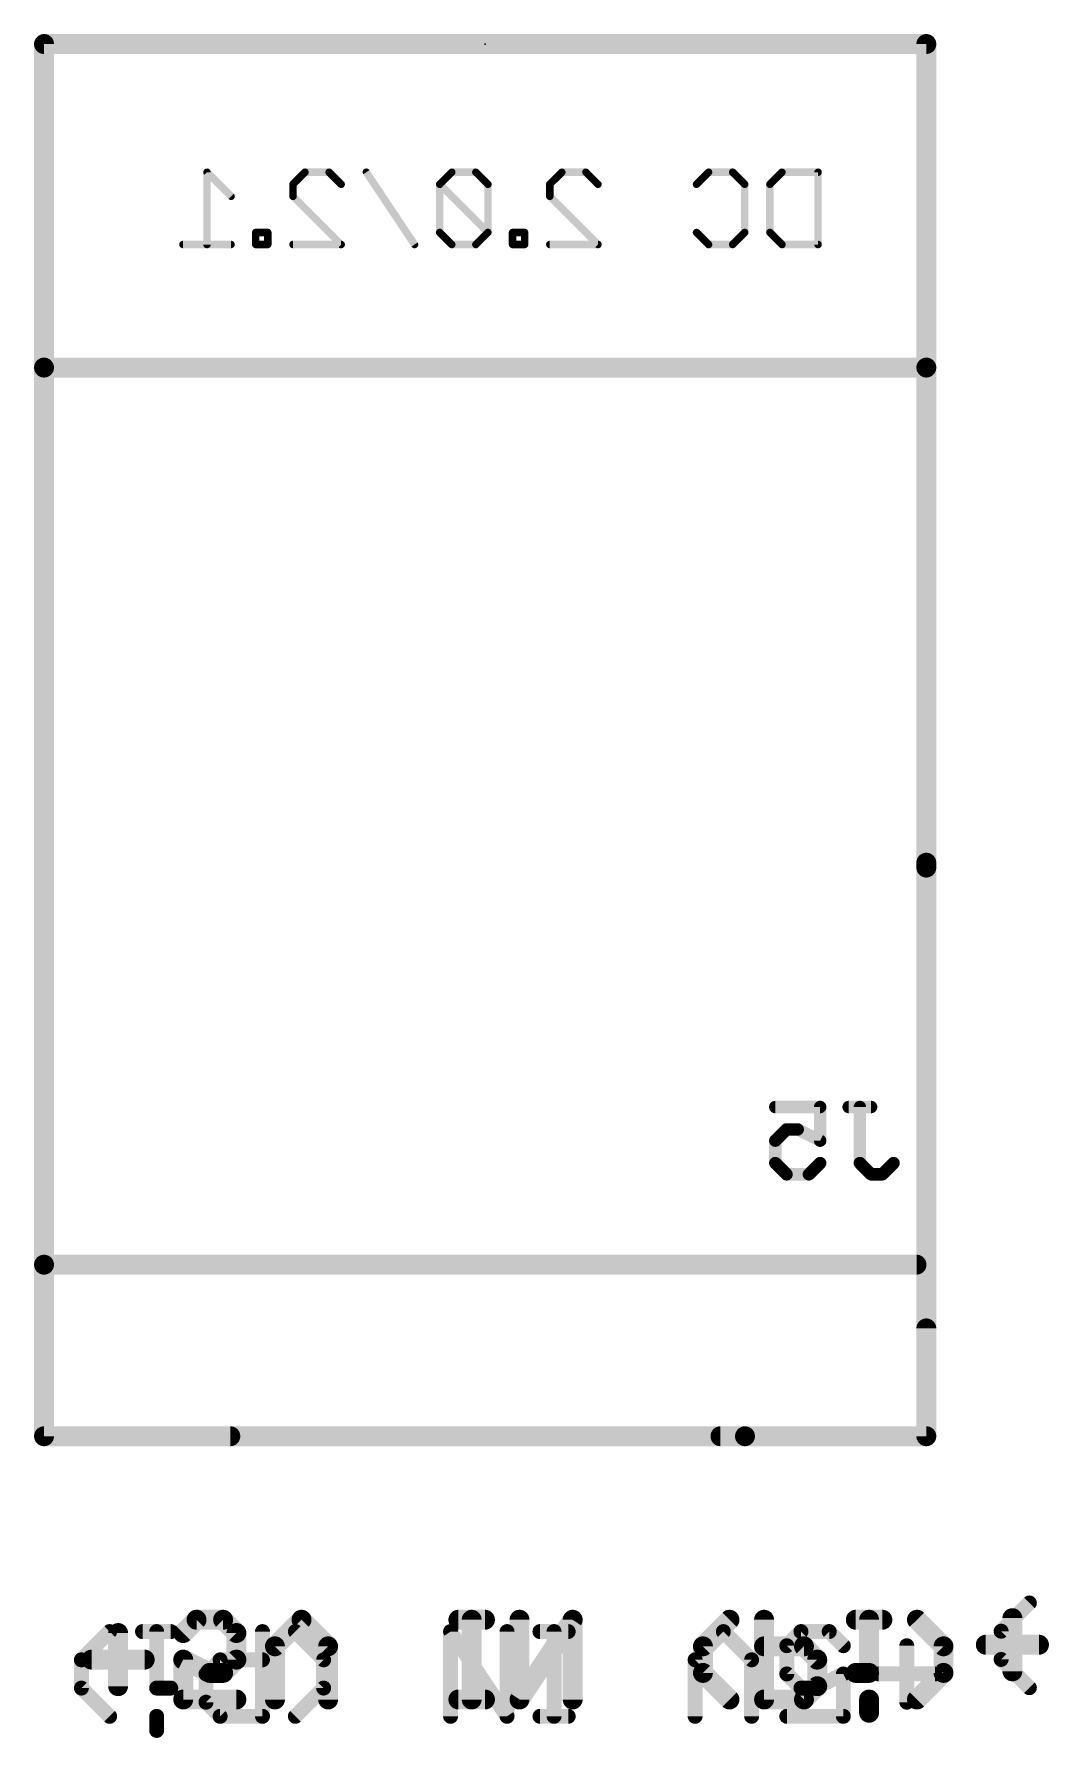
# Model space of a CAD drawing. Extents: x 0 to 100, y 1 to 103.
# Drawn here: x 67.3 to 77.65, y 86.02 to 103.4 of the extents above; entities that cross this region are included whole.
import ezdxf

# ---------------------------------------------------------------- set-up
doc = ezdxf.new("R2010")
doc.units = 0
for name, color, linetype in [('22', 253, 'CONTINUOUS'), ('24', 7, 'CONTINUOUS'), ('26', 253, 'CONTINUOUS'), ('27', 253, 'CONTINUOUS'), ('28', 253, 'CONTINUOUS'), ('52', 253, 'CONTINUOUS')]:
    doc.layers.add(name, color=color, linetype=linetype)

msp = doc.modelspace()

# ---------------------------------------------------------------- linework, layer by layer
at = {"layer": '22', "const_width": 0.2032}
for points in [[(67.399, 99.9954), (67.399, 89.0954)], [(67.399, 99.9954), (76.399, 99.9954)], [(76.399, 99.9954), (76.399, 94.8954)], [(76.399, 89.0954), (76.399, 90.1954)], [(67.399, 89.0954), (69.299, 89.0954)], [(76.399, 89.0954), (74.299, 89.0954)]]:
    msp.add_lwpolyline(points, dxfattribs=at)
at = {"layer": '22', "const_width": 0.1016}
for points in [[(67.4498, 99.9954, 1), (67.3482, 99.9954)], [(67.399, 100.0462, 1), (67.399, 99.9446)], [(76.4498, 99.9954, 1), (76.3482, 99.9954)], [(76.399, 99.9446, 1), (76.399, 100.0462)], [(76.3482, 94.8954, 1), (76.4498, 94.8954)], [(76.4498, 90.1954, 1), (76.3482, 90.1954)], [(67.399, 89.1462, 1), (67.399, 89.0446)], [(69.299, 89.0446, 1), (69.299, 89.1462)], [(74.299, 89.1462, 1), (74.299, 89.0446)], [(76.399, 89.0446, 1), (76.399, 89.1462)], [(67.3482, 89.0954, 1), (67.4498, 89.0954)], [(76.3482, 89.0954, 1), (76.4498, 89.0954)]]:
    msp.add_lwpolyline(points, format="xyb", dxfattribs=at)
at = {"layer": '24'}
msp.add_point((71.899, 103.2954), dxfattribs=at)
at = {"layer": '26', "const_width": 0.127}
for points in [[(74.8583, 92.4535), (75.3159, 92.4535)], [(75.3159, 92.4535), (75.3159, 92.1103)], [(75.8355, 92.4535), (75.6067, 92.4535)], [(75.7211, 91.8815), (75.7211, 92.4535)], [(74.9727, 92.2247), (74.8583, 92.1103)], [(75.0871, 92.2247), (74.9727, 92.2247)], [(75.3159, 92.1103), (75.0871, 92.2247)], [(74.8583, 92.1103), (74.8583, 91.8815)], [(74.8583, 91.8815), (74.9727, 91.7671)], [(75.2015, 91.7671), (75.3159, 91.8815)], [(75.8355, 91.7671), (75.7211, 91.8815)], [(76.0643, 91.8815), (75.9499, 91.7671)], [(74.9727, 91.7671), (75.2015, 91.7671)], [(75.9499, 91.7671), (75.8355, 91.7671)]]:
    msp.add_lwpolyline(points, dxfattribs=at)
at = {"layer": '26', "const_width": 0.0635}
for points in [[(74.8583, 92.4852, 1), (74.8583, 92.4217)], [(75.3477, 92.4535, 1), (75.2842, 92.4535)], [(75.3159, 92.4217, 1), (75.3159, 92.4852)], [(75.6067, 92.4852, 1), (75.6067, 92.4217)], [(75.7529, 92.4535, 1), (75.6894, 92.4535)], [(75.8355, 92.4217, 1), (75.8355, 92.4852)], [(74.9727, 92.2564, 1), (74.9727, 92.1929)], [(74.9952, 92.2022, 1), (74.9503, 92.2471)], [(75.1013, 92.2531, 1), (75.0729, 92.1963)], [(75.0871, 92.1929, 1), (75.0871, 92.2564)], [(74.8901, 92.1103, 1), (74.8266, 92.1103)], [(74.8359, 92.1327, 1), (74.8808, 92.0878)], [(75.2842, 92.1103, 1), (75.3477, 92.1103)], [(75.3017, 92.0819, 1), (75.3301, 92.1387)], [(74.8808, 91.9039, 1), (74.8359, 91.859)], [(75.3384, 91.859, 1), (75.2935, 91.9039)], [(75.7436, 91.9039, 1), (75.6987, 91.859)], [(76.0868, 91.859, 1), (76.0419, 91.9039)], [(74.8266, 91.8815, 1), (74.8901, 91.8815)], [(74.9727, 91.7989, 1), (74.9727, 91.7353)], [(74.9503, 91.7446, 1), (74.9952, 91.7896)], [(75.1791, 91.7896, 1), (75.224, 91.7446)], [(75.2015, 91.7353, 1), (75.2015, 91.7989)], [(75.6894, 91.8815, 1), (75.7529, 91.8815)], [(75.8355, 91.7989, 1), (75.8355, 91.7353)], [(75.8131, 91.7446, 1), (75.858, 91.7896)], [(75.9275, 91.7896, 1), (75.9724, 91.7446)], [(75.9499, 91.7353, 1), (75.9499, 91.7989)]]:
    msp.add_lwpolyline(points, format="xyb", dxfattribs=at)
at = {"layer": '27', "const_width": 0.1524}
for points in [[(77.4501, 87.395), (77.1619, 87.1069)], [(68.0681, 87.103), (67.78, 86.8149)], [(68.6918, 87.103), (68.4037, 87.103)], [(68.5478, 86.5268), (68.5478, 87.103)], [(69.6273, 87.103), (69.6273, 86.2387)], [(69.9629, 87.103), (70.251, 86.8149)], [(72.122, 86.2387), (71.5458, 87.103)], [(71.5458, 87.103), (71.5458, 86.2387)], [(72.122, 87.103), (72.122, 86.2387)], [(72.7457, 87.103), (72.4576, 87.103)], [(72.6017, 87.103), (72.6017, 86.2387)], [(74.3287, 87.103), (74.0405, 86.8149)], [(74.6168, 86.8149), (74.3287, 87.103)], [(74.9761, 86.9589), (75.1201, 87.103)], [(75.1201, 87.103), (75.4082, 87.103)], [(75.4082, 87.103), (75.5523, 86.9589)], [(77.1619, 87.1069), (77.1619, 86.8188)], [(74.9761, 86.6708), (74.9761, 86.9589)], [(76.1997, 86.3827), (76.1997, 86.9589)], [(77.1619, 86.8188), (77.4501, 86.5307)], [(67.78, 86.8149), (67.78, 86.5268)], [(69.0511, 86.6708), (69.1952, 86.8149)], [(69.0511, 86.3827), (69.0511, 86.6708)], [(69.1952, 86.8149), (69.6273, 86.8149)], [(70.251, 86.8149), (70.251, 86.5268)], [(74.0405, 86.8149), (74.0405, 86.2387)], [(74.6168, 86.2387), (74.6168, 86.8149)], [(75.1201, 86.5268), (74.9761, 86.6708)], [(75.5523, 86.6708), (75.2642, 86.5268)], [(75.5523, 86.2387), (75.5523, 86.6708)], [(76.4878, 86.6708), (75.9116, 86.6708)], [(67.78, 86.5268), (68.0681, 86.2387)], [(68.6918, 86.5268), (68.5478, 86.5268)], [(70.251, 86.5268), (69.9629, 86.2387)], [(75.2642, 86.5268), (75.1201, 86.5268)], [(69.1952, 86.2387), (69.0511, 86.3827)], [(68.5478, 86.0946), (68.5478, 86.2387)], [(69.6273, 86.2387), (69.1952, 86.2387)], [(72.7457, 86.2387), (72.4576, 86.2387)], [(74.9761, 86.2387), (75.5523, 86.2387)]]:
    msp.add_lwpolyline(points, dxfattribs=at)
at = {"layer": '27', "const_width": 0.0762}
for points in [[(77.477, 87.3681, 1), (77.4231, 87.4219)], [(68.0951, 87.0761, 1), (68.0412, 87.1299)], [(68.4037, 87.1411, 1), (68.4037, 87.0649)], [(68.5859, 87.103, 1), (68.5097, 87.103)], [(68.6918, 87.0649, 1), (68.6918, 87.1411)], [(69.6654, 87.103, 1), (69.5892, 87.103)], [(69.9898, 87.1299, 1), (69.936, 87.0761)], [(71.5775, 87.1241, 1), (71.5141, 87.0819)], [(71.5839, 87.103, 1), (71.5077, 87.103)], [(72.1601, 87.103, 1), (72.0839, 87.103)], [(72.4576, 87.1411, 1), (72.4576, 87.0649)], [(72.6398, 87.103, 1), (72.5636, 87.103)], [(72.7457, 87.0649, 1), (72.7457, 87.1411)], [(74.3556, 87.1299, 1), (74.3017, 87.0761)], [(74.3556, 87.0761, 1), (74.3017, 87.1299)], [(75.1201, 87.1411, 1), (75.1201, 87.0649)], [(75.1471, 87.0761, 1), (75.0932, 87.1299)], [(75.4352, 87.1299, 1), (75.3813, 87.0761)], [(75.4082, 87.0649, 1), (75.4082, 87.1411)], [(77.2, 87.1069, 1), (77.1238, 87.1069)], [(77.135, 87.1338, 1), (77.1889, 87.0799)], [(74.9491, 86.9859, 1), (75.003, 86.932)], [(75.0142, 86.9589, 1), (74.938, 86.9589)], [(75.5253, 86.932, 1), (75.5792, 86.9859)], [(76.2378, 86.9589, 1), (76.1616, 86.9589)], [(77.1889, 86.8457, 1), (77.135, 86.7918)], [(67.8181, 86.8149, 1), (67.7419, 86.8149)], [(67.7531, 86.8418, 1), (67.807, 86.7879)], [(69.0892, 86.6708, 1), (69.013, 86.6708)], [(69.0242, 86.6978, 1), (69.078, 86.6439)], [(69.1952, 86.853, 1), (69.1952, 86.7768)], [(69.2221, 86.7879, 1), (69.1682, 86.8418)], [(69.6273, 86.7768, 1), (69.6273, 86.853)], [(70.2891, 86.8149, 1), (70.2129, 86.8149)], [(70.2241, 86.7879, 1), (70.278, 86.8418)], [(74.0786, 86.8149, 1), (74.0024, 86.8149)], [(74.0136, 86.8418, 1), (74.0675, 86.7879)], [(74.6549, 86.8149, 1), (74.5787, 86.8149)], [(74.5898, 86.7879, 1), (74.6437, 86.8418)], [(75.003, 86.6978, 1), (74.9491, 86.6439)], [(75.5904, 86.6708, 1), (75.5142, 86.6708)], [(75.5693, 86.6368, 1), (75.5352, 86.7049)], [(75.9116, 86.7089, 1), (75.9116, 86.6327)], [(76.4878, 86.6327, 1), (76.4878, 86.7089)], [(77.1238, 86.8188, 1), (77.2, 86.8188)], [(67.807, 86.5537, 1), (67.7531, 86.4998)], [(67.7419, 86.5268, 1), (67.8181, 86.5268)], [(68.5478, 86.5649, 1), (68.5478, 86.4887)], [(68.5097, 86.5268, 1), (68.5859, 86.5268)], [(68.6918, 86.4887, 1), (68.6918, 86.5649)], [(70.2129, 86.5268, 1), (70.2891, 86.5268)], [(70.278, 86.4998, 1), (70.2241, 86.5537)], [(74.938, 86.6708, 1), (75.0142, 86.6708)], [(75.1201, 86.5649, 1), (75.1201, 86.4887)], [(75.0932, 86.4998, 1), (75.1471, 86.5537)], [(75.2471, 86.5609, 1), (75.2812, 86.4927)], [(75.2642, 86.4887, 1), (75.2642, 86.5649)], [(77.4231, 86.5037, 1), (77.477, 86.5576)], [(69.078, 86.4097, 1), (69.0242, 86.3558)], [(69.013, 86.3827, 1), (69.0892, 86.3827)], [(76.1616, 86.3827, 1), (76.2378, 86.3827)], [(68.0412, 86.2117, 1), (68.0951, 86.2656)], [(68.5859, 86.2387, 1), (68.5097, 86.2387)], [(69.1952, 86.2768, 1), (69.1952, 86.2006)], [(69.1682, 86.2117, 1), (69.2221, 86.2656)], [(69.5892, 86.2387, 1), (69.6654, 86.2387)], [(69.6273, 86.2006, 1), (69.6273, 86.2768)], [(69.936, 86.2656, 1), (69.9898, 86.2117)], [(71.5077, 86.2387, 1), (71.5839, 86.2387)], [(72.0839, 86.2387, 1), (72.1601, 86.2387)], [(72.0903, 86.2175, 1), (72.1537, 86.2598)], [(72.4576, 86.2768, 1), (72.4576, 86.2006)], [(72.5636, 86.2387, 1), (72.6398, 86.2387)], [(72.7457, 86.2006, 1), (72.7457, 86.2768)], [(74.0024, 86.2387, 1), (74.0786, 86.2387)], [(74.5787, 86.2387, 1), (74.6549, 86.2387)], [(74.9761, 86.2768, 1), (74.9761, 86.2006)], [(75.5142, 86.2387, 1), (75.5904, 86.2387)], [(75.5523, 86.2006, 1), (75.5523, 86.2768)], [(68.5097, 86.0946, 1), (68.5859, 86.0946)]]:
    msp.add_lwpolyline(points, format="xyb", dxfattribs=at)
at = {"layer": '28', "const_width": 0.2032}
for points in [[(68.9545, 87.2238), (68.8189, 87.0882)], [(69.2257, 87.2238), (68.9545, 87.2238)], [(69.3612, 87.0882), (69.2257, 87.2238)], [(69.7544, 86.9526), (70.0256, 87.2238)], [(70.0256, 87.2238), (70.2968, 86.9526)], [(71.6255, 87.2238), (71.8966, 87.2238)], [(71.7611, 87.2238), (71.7611, 86.4103)], [(72.2492, 87.2238), (72.2492, 86.4103)], [(72.2492, 86.4103), (72.7915, 87.2238)], [(72.7915, 87.2238), (72.7915, 86.4103)], [(74.3914, 87.2238), (74.1202, 86.9526)], [(74.7439, 87.2238), (74.7439, 86.4103)], [(75.6794, 87.2238), (75.9506, 87.2238)], [(75.815, 86.6815), (75.815, 87.2238)], [(76.3031, 87.2238), (76.5742, 86.9526)], [(77.2767, 86.6976), (77.2767, 87.24)], [(68.1546, 86.5459), (68.1546, 87.0882)], [(69.3612, 86.8171), (69.3612, 87.0882)], [(77.0055, 86.9688), (77.5479, 86.9688)], [(67.8834, 86.8171), (68.4257, 86.8171)], [(68.8189, 86.4103), (68.8189, 86.8171)], [(68.8189, 86.8171), (69.0901, 86.6815)], [(69.2257, 86.6815), (69.3612, 86.8171)], [(69.7544, 86.4103), (69.7544, 86.9526)], [(70.2968, 86.9526), (70.2968, 86.4103)], [(74.1202, 86.9526), (74.1202, 86.6815)], [(75.1506, 86.9526), (74.7439, 86.9526)], [(75.2862, 86.8171), (75.1506, 86.9526)], [(75.2862, 86.5459), (75.2862, 86.8171)], [(76.5742, 86.9526), (76.5742, 86.6815)], [(69.0901, 86.6815), (69.2257, 86.6815)], [(74.1202, 86.6815), (74.3914, 86.4103)], [(75.6794, 86.6815), (75.815, 86.6815)], [(76.5742, 86.6815), (76.3031, 86.4103)], [(75.1506, 86.4103), (75.2862, 86.5459)], [(69.3612, 86.4103), (68.8189, 86.4103)], [(71.6255, 86.4103), (71.8966, 86.4103)], [(74.7439, 86.4103), (75.1506, 86.4103)], [(75.815, 86.2747), (75.815, 86.4103)]]:
    msp.add_lwpolyline(points, dxfattribs=at)
at = {"layer": '28', "const_width": 0.1016}
for points in [[(68.9545, 87.2746, 1), (68.9545, 87.173)], [(68.9904, 87.1879, 1), (68.9186, 87.2597)], [(69.2616, 87.2597, 1), (69.1897, 87.1879)], [(69.2257, 87.173, 1), (69.2257, 87.2746)], [(70.0615, 87.2597, 1), (69.9897, 87.1879)], [(70.0615, 87.1879, 1), (69.9897, 87.2597)], [(71.6255, 87.2746, 1), (71.6255, 87.173)], [(71.8119, 87.2238, 1), (71.7103, 87.2238)], [(71.8966, 87.173, 1), (71.8966, 87.2746)], [(72.3, 87.2238, 1), (72.1984, 87.2238)], [(72.8423, 87.2238, 1), (72.7407, 87.2238)], [(72.8337, 87.1956, 1), (72.7492, 87.252)], [(74.4273, 87.1879, 1), (74.3554, 87.2597)], [(74.7947, 87.2238, 1), (74.6931, 87.2238)], [(75.6794, 87.2746, 1), (75.6794, 87.173)], [(75.8658, 87.2238, 1), (75.7642, 87.2238)], [(75.9506, 87.173, 1), (75.9506, 87.2746)], [(76.339, 87.2597, 1), (76.2671, 87.1879)], [(77.3275, 87.24, 1), (77.2259, 87.24)], [(68.2054, 87.0882, 1), (68.1038, 87.0882)], [(68.783, 87.1241, 1), (68.8548, 87.0523)], [(69.412, 87.0882, 1), (69.3104, 87.0882)], [(69.3253, 87.0523, 1), (69.3972, 87.1241)], [(77.0055, 87.0196, 1), (77.0055, 86.918)], [(77.5479, 86.918, 1), (77.5479, 87.0196)], [(67.8834, 86.8679, 1), (67.8834, 86.7663)], [(68.4257, 86.7663, 1), (68.4257, 86.8679)], [(68.8697, 86.8171, 1), (68.7681, 86.8171)], [(68.8416, 86.8625, 1), (68.7962, 86.7716)], [(69.3972, 86.7811, 1), (69.3253, 86.853)], [(69.8052, 86.9526, 1), (69.7036, 86.9526)], [(69.7185, 86.9886, 1), (69.7904, 86.9167)], [(70.3476, 86.9526, 1), (70.246, 86.9526)], [(70.2608, 86.9167, 1), (70.3327, 86.9886)], [(74.171, 86.9526, 1), (74.0694, 86.9526)], [(74.0843, 86.9886, 1), (74.1561, 86.9167)], [(74.7439, 87.0034, 1), (74.7439, 86.9018)], [(75.1865, 86.9886, 1), (75.1147, 86.9167)], [(75.1506, 86.9018, 1), (75.1506, 87.0034)], [(75.337, 86.8171, 1), (75.2354, 86.8171)], [(75.2503, 86.7811, 1), (75.3221, 86.853)], [(76.625, 86.9526, 1), (76.5234, 86.9526)], [(76.5383, 86.9167, 1), (76.6101, 86.9886)], [(69.0901, 86.7323, 1), (69.0901, 86.6307)], [(69.0674, 86.636, 1), (69.1128, 86.7269)], [(69.1897, 86.7174, 1), (69.2616, 86.6456)], [(69.2257, 86.6307, 1), (69.2257, 86.7323)], [(69.3104, 86.8171, 1), (69.412, 86.8171)], [(74.1561, 86.7174, 1), (74.0843, 86.6456)], [(74.0694, 86.6815, 1), (74.171, 86.6815)], [(75.6794, 86.7323, 1), (75.6794, 86.6307)], [(75.7642, 86.6815, 1), (75.8658, 86.6815)], [(75.815, 86.6307, 1), (75.815, 86.7323)], [(76.5234, 86.6815, 1), (76.625, 86.6815)], [(76.6101, 86.6456, 1), (76.5383, 86.7174)], [(77.2259, 86.6976, 1), (77.3275, 86.6976)], [(68.1038, 86.5459, 1), (68.2054, 86.5459)], [(75.2354, 86.5459, 1), (75.337, 86.5459)], [(75.3221, 86.51, 1), (75.2503, 86.5818)], [(68.8189, 86.4611, 1), (68.8189, 86.3595)], [(68.7681, 86.4103, 1), (68.8697, 86.4103)], [(69.3612, 86.3595, 1), (69.3612, 86.4611)], [(69.7036, 86.4103, 1), (69.8052, 86.4103)], [(70.246, 86.4103, 1), (70.3476, 86.4103)], [(71.6255, 86.4611, 1), (71.6255, 86.3595)], [(71.7103, 86.4103, 1), (71.8119, 86.4103)], [(71.8966, 86.3595, 1), (71.8966, 86.4611)], [(72.2069, 86.4385, 1), (72.2914, 86.3821)], [(72.1984, 86.4103, 1), (72.3, 86.4103)], [(72.7407, 86.4103, 1), (72.8423, 86.4103)], [(74.3554, 86.3744, 1), (74.4273, 86.4462)], [(74.7439, 86.4611, 1), (74.7439, 86.3595)], [(74.6931, 86.4103, 1), (74.7947, 86.4103)], [(75.1147, 86.4462, 1), (75.1865, 86.3744)], [(75.1506, 86.3595, 1), (75.1506, 86.4611)], [(75.8658, 86.4103, 1), (75.7642, 86.4103)], [(76.2671, 86.4462, 1), (76.339, 86.3744)], [(75.7642, 86.2747, 1), (75.8658, 86.2747)]]:
    msp.add_lwpolyline(points, format="xyb", dxfattribs=at)
at = {"layer": '52'}
for points, const_width in [([(67.399, 99.9954), (67.399, 103.2954)], 0.2032), ([(76.399, 103.2954), (67.399, 103.2954)], 0.2032), ([(76.399, 103.2954), (76.399, 99.9954)], 0.2032), ([(69.3073, 101.7422), (69.0616, 101.9879)], 0.0762), ([(69.0616, 101.9879), (69.0616, 101.2507)], 0.0762), ([(69.9385, 101.8651), (70.0613, 101.9879)], 0.0762), ([(70.0613, 101.9879), (70.3071, 101.9879)], 0.0762), ([(70.3071, 101.9879), (70.4299, 101.8651)], 0.0762), ([(71.1784, 101.2507), (70.6869, 101.9879)], 0.0762), ([(71.5582, 101.9879), (71.4353, 101.8651)], 0.0762), ([(71.8039, 101.9879), (71.5582, 101.9879)], 0.0762), ([(71.9268, 101.8651), (71.8039, 101.9879)], 0.0762), ([(72.5579, 101.8651), (72.6808, 101.9879)], 0.0762), ([(72.6808, 101.9879), (72.9265, 101.9879)], 0.0762), ([(72.9265, 101.9879), (73.0494, 101.8651)], 0.0762), ([(74.0547, 101.8651), (74.1776, 101.9879)], 0.0762), ([(74.1776, 101.9879), (74.4234, 101.9879)], 0.0762), ([(74.4234, 101.9879), (74.5462, 101.8651)], 0.0762), ([(74.8032, 101.8651), (74.926, 101.9879)], 0.0762), ([(74.926, 101.9879), (75.2946, 101.9879)], 0.0762), ([(75.2946, 101.9879), (75.2946, 101.2507)], 0.0762), ([(69.9385, 101.7422), (69.9385, 101.8651)], 0.0762), ([(71.4353, 101.8651), (71.4353, 101.3736)], 0.0762), ([(71.9268, 101.3736), (71.4353, 101.8651)], 0.0762), ([(71.9268, 101.3736), (71.9268, 101.8651)], 0.0762), ([(72.5579, 101.7422), (72.5579, 101.8651)], 0.0762), ([(74.5462, 101.8651), (74.5462, 101.3736)], 0.0762), ([(74.8032, 101.3736), (74.8032, 101.8651)], 0.0762), ([(70.4299, 101.2507), (69.9385, 101.7422)], 0.0762), ([(73.0494, 101.2507), (72.5579, 101.7422)], 0.0762), ([(69.6815, 101.3736), (69.5587, 101.3736)], 0.0762), ([(69.5587, 101.3736), (69.5587, 101.2507)], 0.0762), ([(69.6815, 101.2507), (69.6815, 101.3736)], 0.0762), ([(71.4353, 101.3736), (71.5582, 101.2507)], 0.0762), ([(71.8039, 101.2507), (71.9268, 101.3736)], 0.0762), ([(72.301, 101.3736), (72.1781, 101.3736)], 0.0762), ([(72.1781, 101.3736), (72.1781, 101.2507)], 0.0762), ([(72.301, 101.2507), (72.301, 101.3736)], 0.0762), ([(74.1776, 101.2507), (74.0547, 101.3736)], 0.0762), ([(74.5462, 101.3736), (74.4234, 101.2507)], 0.0762), ([(74.926, 101.2507), (74.8032, 101.3736)], 0.0762), ([(69.3073, 101.2507), (68.8158, 101.2507)], 0.0762), ([(69.5587, 101.2507), (69.6815, 101.2507)], 0.0762), ([(69.9385, 101.2507), (70.4299, 101.2507)], 0.0762), ([(71.5582, 101.2507), (71.8039, 101.2507)], 0.0762), ([(72.1781, 101.2507), (72.301, 101.2507)], 0.0762), ([(72.5579, 101.2507), (73.0494, 101.2507)], 0.0762), ([(74.4234, 101.2507), (74.1776, 101.2507)], 0.0762), ([(75.2946, 101.2507), (74.926, 101.2507)], 0.0762), ([(67.399, 99.9954), (76.399, 99.9954)], 0.2032), ([(67.399, 99.9954), (67.399, 90.8454)], 0.2032), ([(76.399, 99.9954), (76.399, 94.9454)], 0.2032), ([(76.399, 94.9454), (76.399, 94.8954)], 0.2032), ([(76.399, 89.0954), (76.399, 94.9454)], 0.2032), ([(67.399, 90.8454), (67.399, 89.0954)], 0.2032), ([(67.399, 90.8454), (76.299, 90.8454)], 0.2032), ([(67.399, 89.0954), (74.549, 89.0954)], 0.2032), ([(74.549, 89.0954), (74.299, 89.0954)], 0.2032), ([(76.399, 89.0954), (74.549, 89.0954)], 0.2032)]:
    msp.add_lwpolyline(points, dxfattribs=dict(at, const_width=const_width))
for points, const_width in [([(67.4498, 103.2954, 1), (67.3482, 103.2954)], 0.1016), ([(67.399, 103.3462, 1), (67.399, 103.2446)], 0.1016), ([(76.4498, 103.2954, 1), (76.3482, 103.2954)], 0.1016), ([(76.399, 103.2446, 1), (76.399, 103.3462)], 0.1016), ([(69.075, 102.0014, 1), (69.0481, 101.9745)], 0.0381), ([(69.0806, 101.9879, 1), (69.0425, 101.9879)], 0.0381), ([(70.0613, 102.007, 1), (70.0613, 101.9689)], 0.0381), ([(70.0748, 101.9745, 1), (70.0479, 102.0014)], 0.0381), ([(70.3205, 102.0014, 1), (70.2936, 101.9745)], 0.0381), ([(70.3071, 101.9689, 1), (70.3071, 102.007)], 0.0381), ([(70.7027, 101.9985, 1), (70.671, 101.9774)], 0.0381), ([(71.5582, 102.007, 1), (71.5582, 101.9689)], 0.0381), ([(71.5716, 101.9745, 1), (71.5447, 102.0014)], 0.0381), ([(71.8174, 102.0014, 1), (71.7904, 101.9745)], 0.0381), ([(71.8039, 101.9689, 1), (71.8039, 102.007)], 0.0381), ([(72.6808, 102.007, 1), (72.6808, 101.9689)], 0.0381), ([(72.6943, 101.9745, 1), (72.6673, 102.0014)], 0.0381), ([(72.94, 102.0014, 1), (72.9131, 101.9745)], 0.0381), ([(72.9265, 101.9689, 1), (72.9265, 102.007)], 0.0381), ([(74.1776, 102.007, 1), (74.1776, 101.9689)], 0.0381), ([(74.1911, 101.9745, 1), (74.1641, 102.0014)], 0.0381), ([(74.4368, 102.0014, 1), (74.4099, 101.9745)], 0.0381), ([(74.4234, 101.9689, 1), (74.4234, 102.007)], 0.0381), ([(74.926, 102.007, 1), (74.926, 101.9689)], 0.0381), ([(74.9395, 101.9745, 1), (74.9126, 102.0014)], 0.0381), ([(75.3137, 101.9879, 1), (75.2756, 101.9879)], 0.0381), ([(75.2946, 101.9689, 1), (75.2946, 102.007)], 0.0381), ([(69.9575, 101.8651, 1), (69.9194, 101.8651)], 0.0381), ([(69.925, 101.8785, 1), (69.9519, 101.8516)], 0.0381), ([(70.4165, 101.8516, 1), (70.4434, 101.8785)], 0.0381), ([(71.4543, 101.8651, 1), (71.4162, 101.8651)], 0.0381), ([(71.4488, 101.8785, 1), (71.4218, 101.8516)], 0.0381), ([(71.4218, 101.8785, 1), (71.4488, 101.8516)], 0.0381), ([(71.9458, 101.8651, 1), (71.9077, 101.8651)], 0.0381), ([(71.9133, 101.8516, 1), (71.9402, 101.8785)], 0.0381), ([(72.5444, 101.8785, 1), (72.5714, 101.8516)], 0.0381), ([(72.577, 101.8651, 1), (72.5389, 101.8651)], 0.0381), ([(73.0359, 101.8516, 1), (73.0629, 101.8785)], 0.0381), ([(74.0413, 101.8785, 1), (74.0682, 101.8516)], 0.0381), ([(74.5653, 101.8651, 1), (74.5272, 101.8651)], 0.0381), ([(74.5328, 101.8516, 1), (74.5597, 101.8785)], 0.0381), ([(74.8222, 101.8651, 1), (74.7841, 101.8651)], 0.0381), ([(74.7897, 101.8785, 1), (74.8166, 101.8516)], 0.0381), ([(69.2938, 101.7287, 1), (69.3208, 101.7557)], 0.0381), ([(69.9519, 101.7557, 1), (69.925, 101.7287)], 0.0381), ([(69.9194, 101.7422, 1), (69.9575, 101.7422)], 0.0381), ([(72.5714, 101.7557, 1), (72.5444, 101.7287)], 0.0381), ([(72.5389, 101.7422, 1), (72.577, 101.7422)], 0.0381), ([(69.5777, 101.3736, 1), (69.5396, 101.3736)], 0.0381), ([(69.5587, 101.3926, 1), (69.5587, 101.3545)], 0.0381), ([(69.7006, 101.3736, 1), (69.6625, 101.3736)], 0.0381), ([(69.6815, 101.3545, 1), (69.6815, 101.3926)], 0.0381), ([(71.4488, 101.387, 1), (71.4218, 101.3601)], 0.0381), ([(71.4162, 101.3736, 1), (71.4543, 101.3736)], 0.0381), ([(71.9077, 101.3736, 1), (71.9458, 101.3736)], 0.0381), ([(71.9402, 101.3601, 1), (71.9133, 101.387)], 0.0381), ([(71.9133, 101.3601, 1), (71.9402, 101.387)], 0.0381), ([(72.1781, 101.3926, 1), (72.1781, 101.3545)], 0.0381), ([(72.1972, 101.3736, 1), (72.1591, 101.3736)], 0.0381), ([(72.32, 101.3736, 1), (72.2819, 101.3736)], 0.0381), ([(72.301, 101.3545, 1), (72.301, 101.3926)], 0.0381), ([(74.0682, 101.387, 1), (74.0413, 101.3601)], 0.0381), ([(74.5272, 101.3736, 1), (74.5653, 101.3736)], 0.0381), ([(74.5597, 101.3601, 1), (74.5328, 101.387)], 0.0381), ([(74.8166, 101.387, 1), (74.7897, 101.3601)], 0.0381), ([(74.7841, 101.3736, 1), (74.8222, 101.3736)], 0.0381), ([(68.8158, 101.2698, 1), (68.8158, 101.2317)], 0.0381), ([(69.0425, 101.2507, 1), (69.0806, 101.2507)], 0.0381), ([(69.3073, 101.2317, 1), (69.3073, 101.2698)], 0.0381), ([(69.5587, 101.2698, 1), (69.5587, 101.2317)], 0.0381), ([(69.5396, 101.2507, 1), (69.5777, 101.2507)], 0.0381), ([(69.6625, 101.2507, 1), (69.7006, 101.2507)], 0.0381), ([(69.6815, 101.2317, 1), (69.6815, 101.2698)], 0.0381), ([(69.9385, 101.2698, 1), (69.9385, 101.2317)], 0.0381), ([(70.4165, 101.2372, 1), (70.4434, 101.2642)], 0.0381), ([(70.4299, 101.2317, 1), (70.4299, 101.2698)], 0.0381), ([(71.1625, 101.2401, 1), (71.1942, 101.2613)], 0.0381), ([(71.5582, 101.2698, 1), (71.5582, 101.2317)], 0.0381), ([(71.5447, 101.2372, 1), (71.5716, 101.2642)], 0.0381), ([(71.7904, 101.2642, 1), (71.8174, 101.2372)], 0.0381), ([(71.8039, 101.2317, 1), (71.8039, 101.2698)], 0.0381), ([(72.1781, 101.2698, 1), (72.1781, 101.2317)], 0.0381), ([(72.1591, 101.2507, 1), (72.1972, 101.2507)], 0.0381), ([(72.2819, 101.2507, 1), (72.32, 101.2507)], 0.0381), ([(72.301, 101.2317, 1), (72.301, 101.2698)], 0.0381), ([(72.5579, 101.2698, 1), (72.5579, 101.2317)], 0.0381), ([(73.0359, 101.2372, 1), (73.0629, 101.2642)], 0.0381), ([(73.0494, 101.2317, 1), (73.0494, 101.2698)], 0.0381), ([(74.1776, 101.2698, 1), (74.1776, 101.2317)], 0.0381), ([(74.1641, 101.2372, 1), (74.1911, 101.2642)], 0.0381), ([(74.4099, 101.2642, 1), (74.4368, 101.2372)], 0.0381), ([(74.4234, 101.2317, 1), (74.4234, 101.2698)], 0.0381), ([(74.926, 101.2698, 1), (74.926, 101.2317)], 0.0381), ([(74.9126, 101.2372, 1), (74.9395, 101.2642)], 0.0381), ([(75.2756, 101.2507, 1), (75.3137, 101.2507)], 0.0381), ([(75.2946, 101.2317, 1), (75.2946, 101.2698)], 0.0381), ([(67.399, 100.0462, 1), (67.399, 99.9446)], 0.1016), ([(67.4498, 99.9954, 1), (67.3482, 99.9954)], 0.1016), ([(67.3482, 99.9954, 1), (67.4498, 99.9954)], 0.1016), ([(76.4498, 99.9954, 1), (76.3482, 99.9954)], 0.1016), ([(76.3482, 99.9954, 1), (76.4498, 99.9954)], 0.1016), ([(76.399, 99.9446, 1), (76.399, 100.0462)], 0.1016), ([(76.4498, 94.9454, 1), (76.3482, 94.9454)], 0.1016), ([(76.4498, 94.9454, 1), (76.3482, 94.9454)], 0.1016), ([(76.3482, 94.9454, 1), (76.4498, 94.9454)], 0.1016), ([(76.3482, 94.8954, 1), (76.4498, 94.8954)], 0.1016), ([(67.4498, 90.8454, 1), (67.3482, 90.8454)], 0.1016), ([(67.399, 90.8962, 1), (67.399, 90.7946)], 0.1016), ([(67.3482, 90.8454, 1), (67.4498, 90.8454)], 0.1016), ([(76.299, 90.7946, 1), (76.299, 90.8962)], 0.1016), ([(67.399, 89.1462, 1), (67.399, 89.0446)], 0.1016), ([(74.299, 89.1462, 1), (74.299, 89.0446)], 0.1016), ([(74.549, 89.1462, 1), (74.549, 89.0446)], 0.1016), ([(74.549, 89.0446, 1), (74.549, 89.1462)], 0.1016), ([(74.549, 89.0446, 1), (74.549, 89.1462)], 0.1016), ([(76.399, 89.0446, 1), (76.399, 89.1462)], 0.1016), ([(67.3482, 89.0954, 1), (67.4498, 89.0954)], 0.1016), ([(76.3482, 89.0954, 1), (76.4498, 89.0954)], 0.1016)]:
    msp.add_lwpolyline(points, format="xyb", dxfattribs=dict(at, const_width=const_width))

doc.saveas('drawing.dxf')
